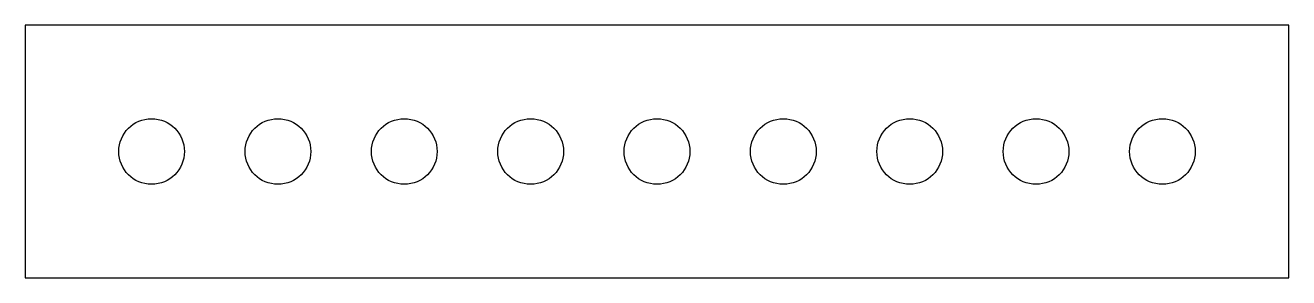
# Model space of a CAD drawing. Header units: inches. Extents: x -5 to 0, y 0 to 1.
import ezdxf

# ---------------------------------------------------------------- set-up
doc = ezdxf.new("R2010")
doc.units = ezdxf.units.IN
doc.header["$MEASUREMENT"] = 0

msp = doc.modelspace()

# ---------------------------------------------------------------- linework, layer by layer
msp.add_lwpolyline([(0, 0), (0, 1), (-5, 1), (-5, 0)], close=True)
for centre in [(-4.5, 0.5), (-4, 0.5), (-3.5, 0.5), (-3, 0.5), (-2.5, 0.5), (-2, 0.5), (-1.5, 0.5), (-1, 0.5), (-0.5, 0.5)]:
    msp.add_circle(centre, 0.13)

doc.saveas('drawing.dxf')
